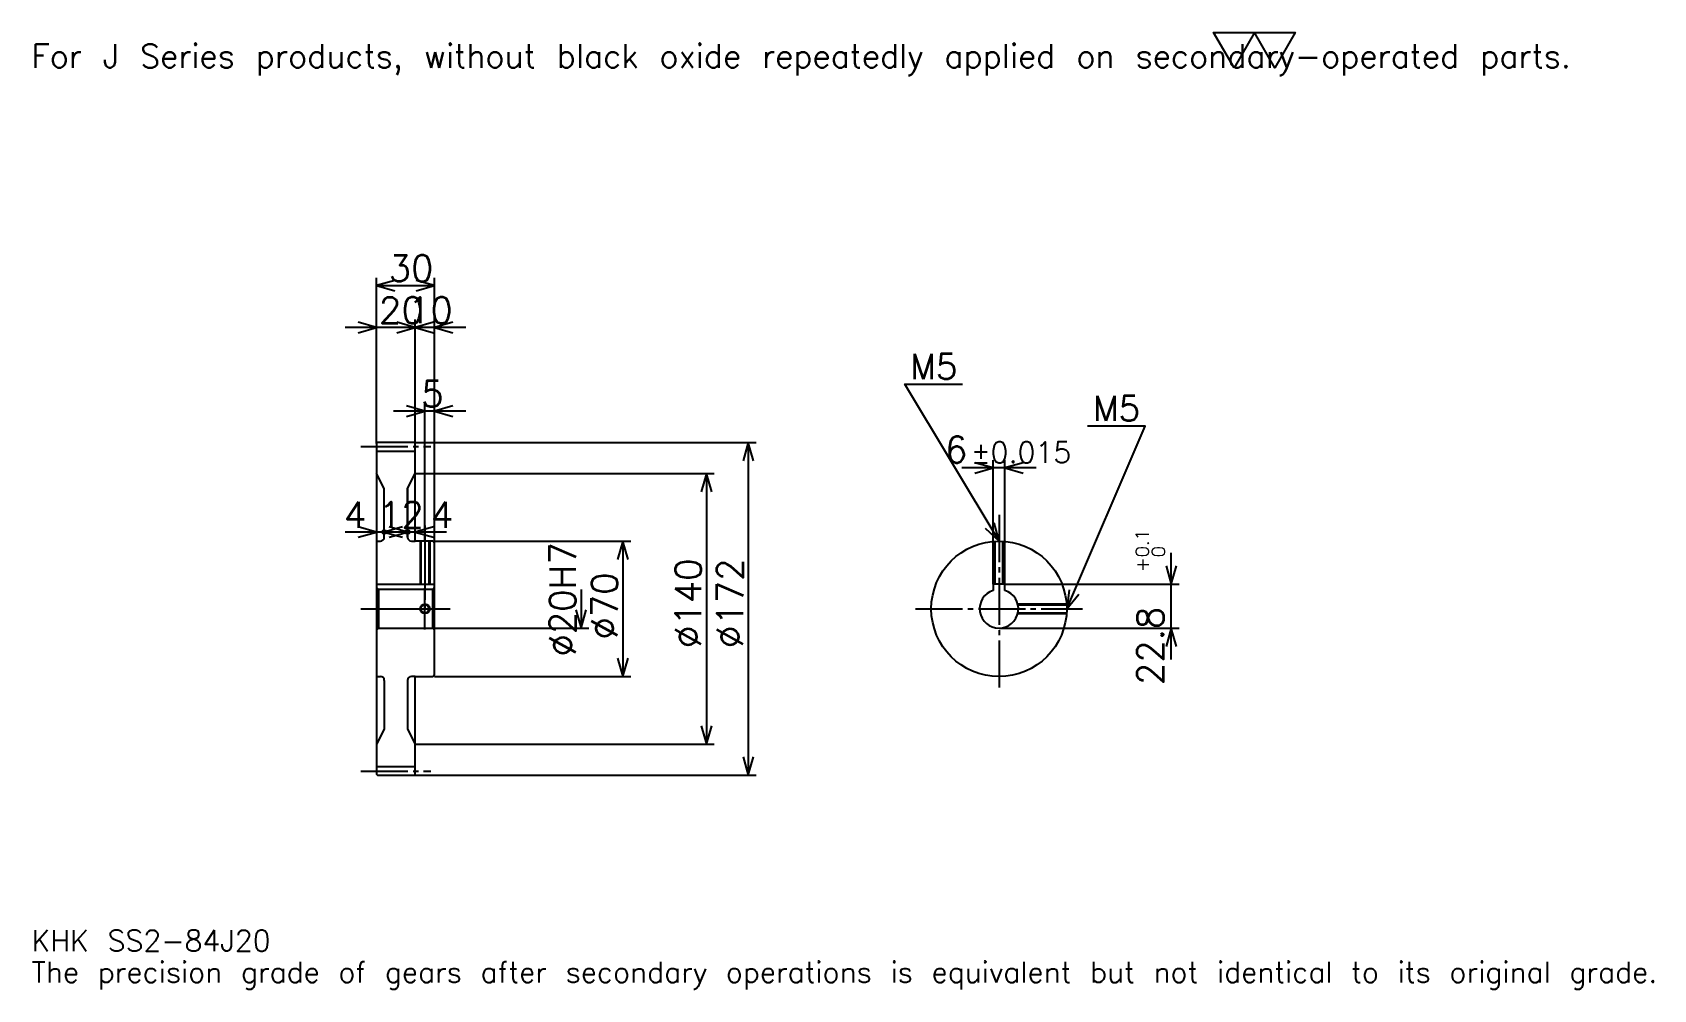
# Model space of a CAD drawing. Extents: x 27 to 866, y 10 to 505.
import ezdxf

# ---------------------------------------------------------------- set-up
doc = ezdxf.new("R2010")
doc.units = 0
doc.linetypes.add('DASHDOT', pattern=[32.432433, 24.324324, -2.702703, 2.702703, -2.702703])
doc.layers.get('0').update_dxf_attribs({"linetype": 'CONTINUOUS'})
doc.layers.add('DASHDOT', color=6, linetype='DASHDOT')
doc.styles.add('KANJI', font='TXT', dxfattribs={"bigfont": 'BIGFONT'})

msp = doc.modelspace()

# ---------------------------------------------------------------- linework, layer by layer
at = {"color": 5}
for p, q in [((205.405411, 292.756775), (205.405411, 377.891907)), ((235.405411, 292.756775), (235.405411, 377.891907)), ((205.405411, 373.83783), (235.405411, 373.83783)), ((241.621628, 352.216217), (189.189194, 352.216217)), ((251.621628, 352.216217), (209.189194, 352.216217)), ((225.405411, 292.756775), (225.405411, 356.270264)), ((230.405411, 292.756775), (230.405411, 313.027039)), ((251.621628, 308.972961), (214.189194, 308.972961)), ((205.405411, 292.256775), (205.405411, 292.756775)), ((224.905411, 292.756775), (235.405411, 292.756775)), ((225.405411, 292.256775), (225.405411, 292.756775)), ((230.405411, 241.75676), (230.405411, 292.756775)), ((230.405411, 241.75676), (230.405411, 292.756775)), ((235.405411, 292.756775), (401.621643, 292.756775)), ((235.405411, 240.75676), (235.405411, 292.756775)), ((397.567566, 292.756775), (397.567566, 120.75676)), ((225.405411, 276.756775), (235.405411, 276.756775)), ((235.405411, 276.756775), (380, 276.756775)), ((375.945953, 276.756775), (375.945953, 136.75676)), ((546.378357, 279.594604), (507.945923, 279.594604)), ((524.16217, 219.556763), (524.16217, 283.648651)), ((530.16217, 219.556763), (530.16217, 283.648651)), ((225.621628, 246.459457), (189.189194, 246.459457)), ((237.621628, 246.459457), (193.189194, 246.459457)), ((241.621628, 246.459457), (205.189194, 246.459457)), ((235.405411, 241.75676), (336.756775, 241.75676)), ((332.702698, 241.75676), (332.702698, 171.75676)), ((616.216187, 180.540543), (616.216187, 235.77298)), ((530.16217, 219.556763), (620.270264, 219.556763)), ((311.081085, 216.75676), (311.081085, 196.75676)), ((235.405411, 196.75676), (315.135132, 196.75676)), ((527.16217, 196.75676), (620.270264, 196.75676)), ((235.405411, 171.75676), (336.756775, 171.75676)), ((225.405411, 136.75676), (235.405411, 136.75676)), ((235.405411, 136.75676), (380, 136.75676)), ((224.905411, 120.75676), (235.405411, 120.75676)), ((235.405411, 120.75676), (401.621643, 120.75676))]:
    msp.add_line(p, q, dxfattribs=at)
at = {"color": 4}
for p, q in [((205.405411, 288.256775), (225.405411, 288.256775)), ((221.405411, 268.906311), (221.405411, 243.75676)), ((205.405411, 241.75676), (207.405411, 241.75676)), ((223.405411, 241.75676), (225.405411, 241.75676)), ((205.405411, 219.556763), (235.405411, 219.556763)), ((235.405411, 217.75676), (234.405411, 216.75676)), ((205.405411, 195.75676), (206.405411, 196.75676)), ((235.405411, 195.75676), (234.405411, 196.75676)), ((205.405411, 171.75676), (207.405411, 171.75676)), ((221.405411, 169.75676), (221.405411, 144.607208)), ((225.405411, 171.75676), (223.405411, 171.75676)), ((205.405411, 125.25676), (225.405411, 125.25676))]:
    msp.add_line(p, q, dxfattribs=at)
at = {"color": 7}
msp.add_lwpolyline([(648.648621, 486.486481), (638.108093, 504.756744), (680.270264, 504.756744), (669.729675, 486.486481), (659.189148, 504.756744), (648.648621, 486.486481)], dxfattribs=at)
at = {"color": 5}
for points in [[(214.864868, 376.540527), (205.405411, 373.83783), (214.864868, 371.135132)], [(225.945953, 371.135132), (235.405411, 373.83783), (225.945953, 376.540527)], [(195.945953, 349.513519), (205.405411, 352.216217), (195.945953, 354.918915)], [(215.945953, 349.513519), (225.405411, 352.216217), (215.945953, 354.918915)], [(234.864868, 354.918915), (225.405411, 352.216217), (234.864868, 349.513519)], [(244.864868, 354.918915), (235.405411, 352.216217), (244.864868, 349.513519)], [(527.16217, 241.75676), (478.513489, 322.83783), (508.243225, 322.83783)], [(220.945953, 306.270264), (230.405411, 308.972961), (220.945953, 311.67569)], [(244.864868, 311.67569), (235.405411, 308.972961), (244.864868, 306.270264)], [(562.16217, 206.75676), (602.702698, 301.216217), (572.972961, 301.216217)], [(400.270264, 283.297302), (397.567566, 292.756775), (394.864868, 283.297302)], [(378.648651, 267.297302), (375.945953, 276.756775), (373.243256, 267.297302)], [(514.702698, 276.891907), (524.16217, 279.594604), (514.702698, 282.297302)], [(539.621643, 282.297302), (530.16217, 279.594604), (539.621643, 276.891907)], [(195.945953, 243.75676), (205.405411, 246.459457), (195.945953, 249.16217)], [(209.405411, 246.459457), (208.594604, 247.270264), (210.216217, 247.270264), (210.216217, 245.648651), (208.594604, 245.648651), (208.594604, 247.270264), (209.405411, 246.459457), (210.216217, 245.648651), (210.216217, 247.270264), (209.405411, 246.459457)], [(218.864868, 249.16217), (209.405411, 246.459457), (218.864868, 243.75676)], [(211.945953, 243.75676), (221.405411, 246.459457), (211.945953, 249.16217)], [(221.405411, 246.459457), (220.594604, 247.270264), (222.216217, 247.270264), (222.216217, 245.648651), (220.594604, 245.648651), (220.594604, 247.270264), (221.405411, 246.459457), (222.216217, 245.648651), (222.216217, 247.270264), (221.405411, 246.459457)], [(234.864868, 249.16217), (225.405411, 246.459457), (234.864868, 243.75676)], [(519.977783, 248.477646), (527.16217, 241.75676), (524.612854, 251.258713)], [(335.405396, 232.297302), (332.702698, 241.75676), (330, 232.297302)], [(613.513489, 229.01622), (616.216187, 219.556763), (618.918884, 229.01622)], [(563.409302, 216.515381), (562.16217, 206.75676), (568.376526, 214.383514)], [(308.378387, 206.216217), (311.081085, 196.75676), (313.783783, 206.216217)], [(618.918884, 187.297302), (616.216187, 196.75676), (613.513489, 187.297302)], [(330, 181.216217), (332.702698, 171.75676), (335.405396, 181.216217)], [(373.243256, 146.216217), (375.945953, 136.75676), (378.648651, 146.216217)], [(394.864868, 130.216217), (397.567566, 120.75676), (400.270264, 130.216217)]]:
    msp.add_lwpolyline(points, dxfattribs=at)
at = {"color": 4}
for points in [[(225.405411, 292.256775), (224.905411, 292.756775), (205.905411, 292.756775), (205.405411, 292.256775), (205.405411, 195.75676)], [(205.405411, 195.75676), (205.405411, 121.25676), (205.905411, 120.75676), (224.905411, 120.75676), (225.405411, 121.25676), (225.405411, 171.75676), (234.405411, 171.75676), (235.405411, 172.75676), (235.405411, 240.75676), (234.405411, 241.75676), (225.405411, 241.75676), (225.405411, 292.256775)], [(209.405411, 243.75676), (209.405411, 268.906311), (205.405411, 276.756775)], [(221.405411, 243.75676), (221.405411, 268.906311), (225.405411, 276.756775)], [(227.905411, 241.75676), (227.905411, 219.556763)], [(228.340408, 241.75676), (228.340408, 219.556763)], [(232.470413, 241.75676), (232.470413, 219.556763)], [(232.905411, 241.75676), (232.905411, 219.556763)], [(524.66217, 219.556763), (524.66217, 241.667358)], [(525.097168, 219.556763), (525.097168, 241.695786)], [(529.227173, 219.556763), (529.227173, 241.695786)], [(529.66217, 219.556763), (529.66217, 241.667358)], [(530.16217, 216.296158), (530.16217, 219.556763), (524.16217, 219.556763), (524.16217, 216.296158)], [(205.405411, 217.75676), (206.405411, 216.75676), (206.405411, 196.75676), (234.405411, 196.75676), (234.405411, 216.75676), (206.405411, 216.75676)], [(536.844604, 209.25676), (562.072754, 209.25676)], [(536.844604, 204.25676), (562.072754, 204.25676)], [(536.946594, 208.821762), (562.101196, 208.821762)], [(536.946594, 204.691757), (562.101196, 204.691757)], [(209.405411, 169.75676), (209.405411, 144.607208), (205.405411, 136.75676)], [(221.405411, 169.75676), (221.405411, 144.607208), (225.405411, 136.75676)]]:
    msp.add_lwpolyline(points, dxfattribs=at)
for centre, radius in [((527.16217, 206.75676), 35), ((230.405411, 206.75676), 2.065)]:
    msp.add_circle(centre, radius, dxfattribs=at)
at = {"color": 7}
msp.add_circle((230.405411, 206.75676), 2.5, dxfattribs=at)
at = {"color": 4}
for centre, radius, start, end in [((207.405411, 243.75676), 2, 270, 0), ((223.405411, 243.75676), 2, 180, 270), ((527.16217, 206.75676), 10, 107.457602748, 72.542397252), ((207.405411, 169.75676), 2, 0, 90), ((223.405411, 169.75676), 2, 90, 180)]:
    msp.add_arc(centre, radius, start, end, dxfattribs=at)
at = {"layer": 'DASHDOT', "color": 7}
for p, q in [((197.297302, 290.756775), (233.513519, 290.756775)), ((527.16217, 255.270264), (527.16217, 163.648651)), ((230.405411, 241.75676), (230.405411, 206.75676)), ((197.297302, 206.75676), (243.513519, 206.75676)), ((484.054077, 206.75676), (570.270264, 206.75676)), ((197.297302, 122.75676), (233.513519, 122.75676))]:
    msp.add_line(p, q, dxfattribs=at)
for points in [[(230.405411, 249.864868), (230.405411, 211.448654)], [(230.405411, 196.148651), (230.405411, 217.364868)], [(219.797302, 206.75676), (241.013519, 206.75676)]]:
    msp.add_lwpolyline(points, dxfattribs=at)

# ---------------------------------------------------------------- texts
at = {"color": 7, "style": 'KANJI'}
for s, height, p in [('For J Series products, without black oxide repeatedly applied on secondary-operated parts.', 12.162162, (27.027027, 486.486481)), ('30', 13.513514, (211.621628, 376)), ('20', 13.513514, (206.621628, 354.378357)), ('10', 13.513514, (221.621628, 354.378357)), ('M5', 12.972973, (481.216248, 325.540527)), ('5', 13.513514, (228.513519, 311.135132)), ('M5', 12.972973, (575.675659, 303.918915)), ('6', 13.513514, (499.267578, 282.297302)), ('%%p0.015', 10.810811, (512.644287, 282.297302)), ('4', 13.513514, (188.513519, 248.621628)), ('12', 13.513514, (206.621628, 248.621628)), ('4', 13.513514, (233.513519, 248.621628)), ('KHK SS2-84J20', 10.810811, (27.027027, 29.729731)), ('The precision grade of gears after secondary operations is equivalent but not identical to its original grade.', 10.810811, (27.027027, 13.513514))]:
    msp.add_text(s, height=height, dxfattribs=at).set_placement(p)
for s, height, p in [('0.1', 6.756757, (604.594604, 233.404297)), ('%%c20H7', 13.513514, (308.378387, 182.094604)), ('0', 6.756757, (612.972961, 233.404297)), ('%%c140', 13.513514, (373.243256, 186.486481)), ('%%c172', 13.513514, (394.864868, 186.486481)), ('+', 6.756757, (604.594604, 225.836731)), ('%%c70', 13.513514, (330, 190.878387)), ('22.8', 13.513514, (612.16217, 167.344894))]:
    msp.add_text(s, height=height, rotation=90, dxfattribs=at).set_placement(p)

doc.saveas('drawing.dxf')
